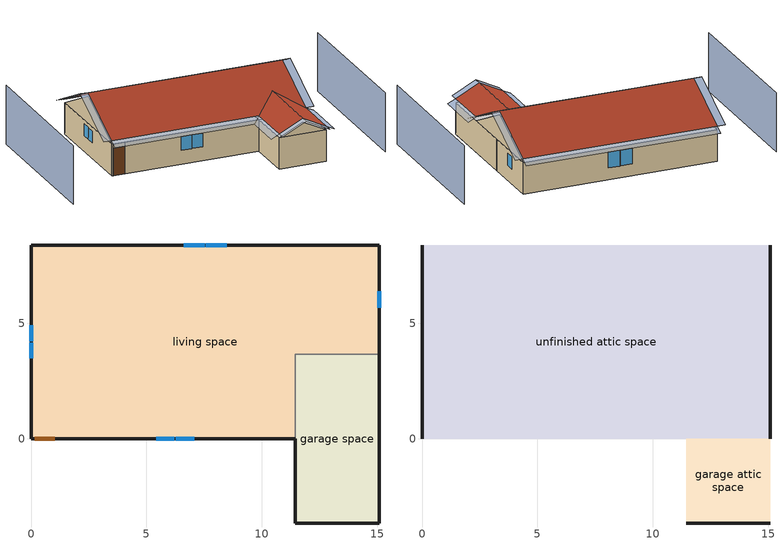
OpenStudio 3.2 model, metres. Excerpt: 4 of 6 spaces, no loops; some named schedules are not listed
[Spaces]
garage space
 floor foundation (FloorFndGrndUnfinSlab): 11.45,-3.66 11.45,3.66 15.1,3.66 15.1,-3.66 z0
 wall outside (WallExtUninsUnfin): 11.45,0 11.45,-3.66 15.1,-3.66 15.1,3.66 z0:2.44
 wall to living space (WallIntFinInsUnfin Reversed): 15.1,3.66 11.45,3.66 11.45,0 z0:2.44
living space
 floor foundation (FloorFndGrndFinSlab): 0,0 0,8.39 15.1,8.39 15.1,3.66 11.45,3.66 11.45,0 z0
 wall outside (WallExtInsFin): 15.1,3.66 15.1,8.39 0,8.39 0,0 0.13,0 1.05,0 11.45,0 z0:2.44
 window (WindowConstruction): 5.42,0 6.22,0 / 6.28,0 7.07,0 z1.08:2.13; 8.49,8.39 7.58,8.39 / 7.52,8.39 6.61,8.39 z0.92:2.13; 0,4.9 0,4.23 / 0,4.16 0,3.49 z1.23:2.13; 15.1,5.66 15.1,6.38 z1.17:2.13
 door (Door): 0.15,0 1.02,0 z0:2.13
unfinished attic space
 floor to garage space (FloorUnfinUninsUnfin): 15.1,3.66 15.1,0 11.45,0 11.45,3.66 z2.44
 floor to living space (FloorFinInsUnfinAttic): 15.1,8.39 15.1,3.66 11.45,3.66 11.45,0 0,0 0,8.39 z2.44
 wall outside (WallExtUninsUnfin): 0,4.2,4.54 0,8.39,2.44 0,0,2.44; 15.1,4.2,4.54 15.1,0,2.44 15.1,8.39,2.44
 roof outside (RoofUnfinInsExt): 0,4.2,4.84 15.1,4.2,4.84 15.1,8.39,2.74 0,8.39,2.74; 15.1,4.2,4.84 0,4.2,4.84 0,0,2.74 11.45,0,2.74 13.27,1.83,3.66 15.1,0,2.74
garage attic space
 floor to garage space (FloorUnfinUninsUnfin): 11.45,-3.66 11.45,0 15.1,0 15.1,-3.66 z2.44
 wall outside (WallExtUninsUnfin): 11.45,-3.66,2.44 15.1,-3.66,2.44 13.27,-3.66,3.35
 roof outside (RoofUnfinUninsExt 1): 11.45,0,2.74 11.45,-3.66,2.74 13.27,-3.66,3.66 13.27,1.83,3.66; 15.1,0,2.74 13.27,1.83,3.66 13.27,-3.66,3.66 15.1,-3.66,2.74
shading: -4.57,8.39 -4.57,-3.66 / 19.67,-3.66 19.67,8.39 z0:4.54; 0,4.16 0,3.49 / 0,4.9 0,4.23 z1.23:2.13; 15.1,5.66 15.1,6.38 z1.17:2.13; 5.42,0 6.22,0 / 6.28,0 7.07,0 z1.08:2.13; 8.49,8.39 7.58,8.39 / 7.52,8.39 6.61,8.39 z0.92:2.13; 15.71,0,2.74 15.71,4.2,4.84 15.1,4.2,4.84 15.1,0,2.74; -0.61,4.2,4.84 -0.61,0,2.74 0,0,2.74 0,4.2,4.84; 0,-0.61,2.44 11.45,-0.61,2.44 11.45,0,2.74 0,0,2.74; 10.84,0,2.44 10.84,-3.66,2.44 11.45,-3.66,2.74 11.45,0,2.74; 11.45,-4.27,2.74 13.27,-4.27,3.66 13.27,-3.66,3.66 11.45,-3.66,2.74; 15.71,-3.66,2.44 15.71,0,2.44 15.1,0,2.74 15.1,-3.66,2.74; 13.27,-4.27,3.66 15.1,-4.27,2.74 15.1,-3.66,2.74 13.27,-3.66,3.66; -0.61,8.39,2.74 -0.61,4.2,4.84 0,4.2,4.84 0,8.39,2.74; 15.71,4.2,4.84 15.71,8.39,2.74 15.1,8.39,2.74 15.1,4.2,4.84; 15.1,9,2.44 0,9,2.44 0,8.39,2.74 15.1,8.39,2.74
[Building]
Building 1: North Axis {deg}=270; Standards Number of Stories=1; Standards Number of Above Ground Stories=1; Standards Building Type=singlefamilydetached; Standards Number of Living Units=1
[Site]
Camp Mabry_TX_USA: Latitude {deg}=30.32; Longitude {deg}=-97.77; Time Zone {hr}=-6; Elevation {m}=198; Terrain=Suburbs
[ClimateZones]
Climate Zone Institution Name 1=Building America; Climate Zone Document Year 1=0; Climate Zone Value 1=Hot-Humid
[Site:WaterMainsTemperature]
Calculation Method=Correlation; Annual Average Outdoor Air Temperature {C}=19.899; Maximum Difference In Monthly Average Outdoor Air Temperatures {deltaC}=19.1981
[Site:GroundTemperature:Deep]
19.899, 19.899, 19.899, 19.899, 19.899, 19.899, 19.899, 19.899, 19.899, 19.899, 19.899, 19.899
[Material] Roughness=Rough
Name | Thickness {m} | Conductivity {W/m-K} | Density {kg/m3} | Specific Heat {J/kg-K} | Thermal Absorptance | Solar Absorptance | Visible Absorptance
Drywall 0.5 in. | 0.0127 | 0.160291 | 801 | 837.4 | 0.9 | 0.5 | 0.1
FloorUATrussandIns | 0.0889 | 0.0589139 | 50.7834 | 1165.1 | 0.9 | 0.5 | 0.9
FloorUAAdditionalCeilingIns | 0.099314 | 0.0562575 | 16.02 | 1046.75
Composition Shingles | 0.009525 | 0.162714 | 1121.4 | 1465.45 | 0.91 | 0.85 | 0.85
RoofSheathing | 0.01905 | 0.115458 | 512.64 | 1214.23 | 0.82 | 0.3 | 0.3
RoofUARoofIns | 0.18415 | 8.02397 | 37.0049 | 1207.88 | 0.91 | 0.85 | 0.91
RoofStudAndAirRoof | 0.0889 | 4.72679 | 37.0049 | 1207.88 | 0.91 | 0.85 | 0.91
Brick, Medium/Dark | 0.1016 | 0.793375 | 1762.2 | 795.53 | 0.96 | 0.88 | 0.88
WallSheathing | 0.0127 | 0.115458 | 512.64 | 1214.23 | 0.82 | 0.3 | 0.3
WallStudAndCavity | 0.1397 | 0.0590739 | 148.393 | 1174.04 | 0.96 | 0.88 | 0.96
WallStudAndCavity 1 | 0.1397 | 0.0595086 | 148.393 | 1174.04 | 0.82 | 0.3 | 0.82
WallStudAndCavity 2 | 0.0889 | 0.392154 | 83.0341 | 1211.67 | 0.96 | 0.88 | 0.96
WallStudAndCavity 3 | 0.0889 | 0.397942 | 83.0341 | 1211.67 | 0.82 | 0.3 | 0.3
res furniture material garage space | 0.1524 | 0.115458 | 640.8 | 1214.23 | 0.9 | 0.6 | 0.1
FoundationIntHorizIns; FoundationIntVertIns | 0.051816 | 0.029427 | 32.04 | 1214.23
FootingMaterial; FootingMaterial 1 | 0.2032 | 1.803125 | 2242.8 | 837.4 | 0.9
Concrete 4.0 in. | 0.1016 | 1.803125 | 2242.8 | 837.4 | 0.9
Floor Covering | 0.0127 | 0.0433444 | 54.468 | 1339.84 | 0.9 | 0.9
FloorFinStudAndAirFloor | 0.1397 | 0.606274 | 67.691 | 1210.98 | 0.82 | 0.3 | 0.3
DoorMaterial | 0.04445 | 0.0612267 | 512.64 | 1214.23 | 0.82 | 0.3 | 0.3
[Construction]
FloorFinInsUnfinAttic: Drywall 0.5 in., FloorUATrussandIns, FloorUAAdditionalCeilingIns
RoofUnfinInsExt: Composition Shingles, RoofSheathing, RoofUARoofIns
RoofUnfinUninsExt 1: Composition Shingles, RoofSheathing, RoofStudAndAirRoof
WallExtInsFin: Brick, Medium/Dark, WallSheathing, WallStudAndCavity, Drywall 0.5 in.
WallIntFinInsUnfin Reversed: WallStudAndCavity 1, WallSheathing
WallExtUninsUnfin: Brick, Medium/Dark, WallSheathing, WallStudAndCavity 2
WallIntFinUninsFin: WallStudAndCavity 3, Drywall 0.5 in.
res furniture construction garage space; res furniture construction living space: res furniture material garage space
FootingConstruction: FootingMaterial
FloorFndGrndFinSlab: Concrete 4.0 in., Floor Covering
FootingConstruction 1: FootingMaterial 1
FloorFndGrndUnfinSlab: Concrete 4.0 in.
FloorUnfinUninsUnfin: FloorFinStudAndAirFloor, RoofSheathing
WindowConstruction: WindowMaterial
Door: DoorMaterial
[WindowMaterial:SimpleGlazingSystem]
WindowMaterial: U-Factor {W/m2-K}=2.15764; Solar Heat Gain Coefficient=0.44
[ThermalZone] Use Ideal Air Loads=No
living zone: Thermostat=living zone temperature setpoint
garage zone; unfinished attic zone: 
res ds res ashp clg asys ret air zone; res ds res ashp htg asys ret air zone: Volume {m3}=0.25
[Sizing:Zone] Zone Cooling Design Supply Air Temperature Input Method=SupplyAirTemperature; Zone Cooling Design Supply Air Temperature {C}=14; Zone Cooling Design Supply Air Temperature Difference {deltaC}=11.11; Zone Heating Design Supply Air Temperature Input Method=SupplyAirTemperature; Zone Heating Design Supply Air Temperature {C}=40; Zone Heating Design Supply Air Temperature Difference {deltaC}=11.11; Zone Cooling Design Supply Air Humidity Ratio {kg-H2O/kg-air}=0.0085; Zone Heating Design Supply Air Humidity Ratio {kg-H2O/kg-air}=0.008; Cooling Design Air Flow Method=DesignDay; Heating Design Air Flow Method=DesignDay; Account for Dedicated Outdoor Air System=No; Dedicated Outdoor Air System Control Strategy=NeutralSupplyAir; Dedicated Outdoor Air Low Setpoint Temperature for Design {C}=autosize; Dedicated Outdoor Air High Setpoint Temperature for Design {C}=autosize
unfinished attic zone; res ds res ashp clg asys ret air zone; res ds res ashp htg asys ret air zone
[Space]
Name | Space Type | Thermal Zone | Building Unit
garage space | Space Type 1 | garage zone
living space | Space Type 2 | living zone | unit 1
unfinished attic space | Space Type 3 | unfinished attic zone
garage attic space | Space Type 4 | garage zone
res ds res ashp clg asys ret air space |  | res ds res ashp clg asys ret air zone
res ds res ashp htg asys ret air space |  | res ds res ashp htg asys ret air zone
[SpaceType]
Name | Standards Space Type
Space Type 1 | garage
Space Type 2 | living
Space Type 3 | unfinished attic
Space Type 4 | garage attic
[BuildingUnit]
unit 1: Building Unit Type=Residential
[External:File]
schedules.csv: File=schedules.csv
[People:Definition]
res occupants|living space: Number of People Calculation Method=People; Number of People {people}=1; Fraction Radiant=0.319734; Sensible Heat Fraction=0.573; Carbon Dioxide Generation Rate {m3/s-W}=0; Enable ASHRAE 55 Comfort Warnings=No; Mean Radiant Temperature Calculation Type=ZoneAveraged
[People]
res occupants|living space: People Definition=res occupants|living space; Space or SpaceType=living space; Number of People Schedule=occupants; Activity Level Schedule=res occupants activity schedule; Multiplier=1
[InternalMass:Definition] Design Level Calculation Method=SurfaceArea
Name | Construction | Surface Area {m2}
living space Partition | WallIntFinUninsFin | 113.342
res furniture mass garage space | res furniture construction garage space | 2.67561
res furniture mass living space | res furniture construction living space | 45.3367
[InternalMass] Multiplier=1
Name | Internal Mass Definition | Space or SpaceType
living space Partition | living space Partition | living space
res furniture mass garage space | res furniture mass garage space | garage space
res furniture mass living space | res furniture mass living space | living space
[Foundation:Kiva] Wall Height Above Grade {m}=0.2032; Wall Depth Below Slab {m}=0.2032
Name | Interior Horizontal Insulation Material | Interior Horizontal Insulation Depth {m} | Interior Horizontal Insulation Width {m} | Interior Vertical Insulation Material | Interior Vertical Insulation Depth {m} | Footing Wall Construction
Foundation Kiva 1 | FoundationIntHorizIns | 0 | 0.6096 | FoundationIntVertIns | 0.1016 | FootingConstruction
Foundation Kiva 2 |  |  |  |  |  | FootingConstruction 1
[Foundation:Kiva:Settings]
Soil Conductivity {W/m-K}=1.731; Soil Density {kg/m3}=1842.3; Soil Specific Heat {J/kg-K}=418.7; Ground Solar Absorptivity=0.9; Ground Thermal Absorptivity=0.9; Ground Surface Roughness {m}=0.03; Far-Field Width {m}=40; Deep-Ground Boundary Condition=ZeroFlux; Deep-Ground Depth {m}=40; Minimum Cell Dimension {m}=0.02; Maximum Cell Growth Coefficient=1.5; Simulation Timestep=Hourly
[SurfaceProperty:ExposedFoundationPerimeter] Exposed Perimeter Calculation Method=TotalExposedPerimeter
Name | Total Exposed Perimeter {m}
Surface 7 | 39.6714
Surface 1 | 14.6304
[WaterUse:Equipment:Definition]
Name | Peak Flow Rate {m3/s} | Target Temperature Schedule
res shower | 3.71798e-05 | fixtures temperature schedule
res sink | 2.09604e-05 | fixtures temperature schedule
res bath | 0.000122613 | fixtures temperature schedule
res shower dist; res sink dist; res bath dist | 0 | fixtures temperature schedule
res cw | 8.70415e-06 | res cw temperature schedule
[WaterUse:Equipment] Space=living space
Name | Water Use Equipment Definition | Flow Rate Fraction Schedule
res shower | res shower | showers
res sink | res sink | sinks
res bath | res bath | baths
res shower dist | res shower dist | showers
res sink dist | res sink dist | sinks
res bath dist | res bath dist | baths
res cw | res cw | clothes_washer
[OtherEquipment:Definition] Design Level Calculation Method=EquipmentLevel
Name | Design Level {W} | Fraction Latent | Fraction Radiant | Fraction Lost
res shower | 1208.8 | 0.486891 | 0 | 0
res sink | 265.896 | 0.311263 | 0 | 0
res bath | 1964.51 | 0 | 0 | 0
res hot water distribution | 2428.02 | 0 | 0 | 0
res ds res ashp clg asys SupSLkToLvEq; res ds res ashp clg asys SupLatLkToLvEq; res ds res ashp clg asys SupDCnToLvEq; res ds res ashp clg asys SupDCnToAhEq; res ds res ashp clg asys RetDCnToPlEq; res ds res ashp clg asys RetDCnToAhEquip; res ds res ashp clg asys SupSLkToAhEq; res ds res ashp clg asys SupLatLkToAhEq; res ds res ashp clg asys RetSLkEq; res ds res ashp clg asys RetLatLkEq; res ds res ashp htg asys SupSLkToLvEq; res ds res ashp htg asys SupLatLkToLvEq; res ds res ashp htg asys SupDCnToLvEq; res ds res ashp htg asys SupDCnToAhEq; res ds res ashp htg asys RetDCnToPlEq; res ds res ashp htg asys RetDCnToAhEquip; res ds res ashp htg asys SupSLkToAhEq; res ds res ashp htg asys SupLatLkToAhEq; res ds res ashp htg asys RetSLkEq; res ds res ashp htg asys RetLatLkEq | 0
[OtherEquipment]
Name | Other Equipment Definition | Space or SpaceType | Schedule | Fuel Type
res shower | res shower | living space | showers
res sink | res sink | living space | sinks
res bath | res bath | living space | baths
res hot water distribution | res hot water distribution | living space | showers
res ds res ashp clg asys SupSLkToLvEq | res ds res ashp clg asys SupSLkToLvEq | living space | Always On Discrete | None
res ds res ashp clg asys SupLatLkToLvEq | res ds res ashp clg asys SupLatLkToLvEq | living space | Always On Discrete | None
res ds res ashp clg asys SupDCnToLvEq | res ds res ashp clg asys SupDCnToLvEq | living space | Always On Discrete | None
res ds res ashp clg asys SupDCnToAhEq | res ds res ashp clg asys SupDCnToAhEq | unfinished attic space | Always On Discrete | None
res ds res ashp clg asys RetDCnToPlEq | res ds res ashp clg asys RetDCnToPlEq | res ds res ashp clg asys ret air space | Always On Discrete | None
res ds res ashp clg asys RetDCnToAhEquip | res ds res ashp clg asys RetDCnToAhEquip | unfinished attic space | Always On Discrete | None
res ds res ashp clg asys SupSLkToAhEq | res ds res ashp clg asys SupSLkToAhEq | unfinished attic space | Always On Discrete | None
res ds res ashp clg asys SupLatLkToAhEq | res ds res ashp clg asys SupLatLkToAhEq | unfinished attic space | Always On Discrete | None
res ds res ashp clg asys RetSLkEq | res ds res ashp clg asys RetSLkEq | res ds res ashp clg asys ret air space | Always On Discrete | None
res ds res ashp clg asys RetLatLkEq | res ds res ashp clg asys RetLatLkEq | res ds res ashp clg asys ret air space | Always On Discrete | None
res ds res ashp htg asys SupSLkToLvEq | res ds res ashp htg asys SupSLkToLvEq | living space | Always On Discrete | None
res ds res ashp htg asys SupLatLkToLvEq | res ds res ashp htg asys SupLatLkToLvEq | living space | Always On Discrete | None
res ds res ashp htg asys SupDCnToLvEq | res ds res ashp htg asys SupDCnToLvEq | living space | Always On Discrete | None
res ds res ashp htg asys SupDCnToAhEq | res ds res ashp htg asys SupDCnToAhEq | unfinished attic space | Always On Discrete | None
res ds res ashp htg asys RetDCnToPlEq | res ds res ashp htg asys RetDCnToPlEq | res ds res ashp htg asys ret air space | Always On Discrete | None
res ds res ashp htg asys RetDCnToAhEquip | res ds res ashp htg asys RetDCnToAhEquip | unfinished attic space | Always On Discrete | None
res ds res ashp htg asys SupSLkToAhEq | res ds res ashp htg asys SupSLkToAhEq | unfinished attic space | Always On Discrete | None
res ds res ashp htg asys SupLatLkToAhEq | res ds res ashp htg asys SupLatLkToAhEq | unfinished attic space | Always On Discrete | None
res ds res ashp htg asys RetSLkEq | res ds res ashp htg asys RetSLkEq | res ds res ashp htg asys ret air space | Always On Discrete | None
res ds res ashp htg asys RetLatLkEq | res ds res ashp htg asys RetLatLkEq | res ds res ashp htg asys ret air space | Always On Discrete | None
[EnergyManagementSystem:Sensor]
Name | Output Variable or Output Meter Index Key | Output Variable or Output Meter
res_shower_vol | res shower | Water Use Equipment Hot Water Volume
res_shower_mixsp | fixtures temperature schedule | Schedule Value
res_nv_pb_s |  | Site Outdoor Air Barometric Pressure
res_af_vw_s |  | Site Wind Speed
res_nv_wt_s |  | Site Outdoor Air Humidity Ratio
res_nv_1_nva_s | res nv_1 avail schedule | Schedule Value
res_nv_1_sp_s | res nv_1 temp schedule | Schedule Value
res_ds_res_ashp_clg_asys_ah_mfr_s | Node 25 | System Node Mass Flow Rate
res_ds_res_ashp_clg_asys_ah_vfr_s | Node 25 | System Node Current Density Volume Flow Rate
res_ds_res_ashp_clg_asys_ah_tt_s | Node 25 | System Node Temperature
res_ds_res_ashp_clg_asys_ra_t_s | Node 28 | System Node Temperature
res_ds_res_ashp_clg_asys_ah_wt_s | Node 25 | System Node Humidity Ratio
res_ds_res_ashp_clg_asys_ra_w_s | Node 28 | System Node Humidity Ratio
res_ds_res_ashp_clg_asys_ah_t_s; res_ds_res_ashp_htg_asys_ah_t_s | unfinished attic zone | Zone Air Temperature
res_ds_res_ashp_clg_asys_ah_w_s; res_ds_res_ashp_htg_asys_ah_w_s | unfinished attic zone | Zone Mean Air Humidity Ratio
res_ds_res_ashp_htg_asys_ah_mfr_s | Node 18 | System Node Mass Flow Rate
res_ds_res_ashp_htg_asys_ah_vfr_s | Node 18 | System Node Current Density Volume Flow Rate
res_ds_res_ashp_htg_asys_ah_tt_s | Node 18 | System Node Temperature
res_ds_res_ashp_htg_asys_ra_t_s | Node 21 | System Node Temperature
res_ds_res_ashp_htg_asys_ah_wt_s | Node 18 | System Node Humidity Ratio
res_ds_res_ashp_htg_asys_ra_w_s | Node 21 | System Node Humidity Ratio
res_infil_1_range_sch_s | res mv_1 range exhaust schedule | Schedule Value
res_infil_1_bath_sch_s | res mv_1 bath exhaust schedule | Schedule Value
res_infil_1_dryer_sch_s | clothes_dryer_exhaust | Schedule Value
res_infil_1_wh_sch_s | Always On Discrete | Schedule Value
[EnergyManagementSystem:Program]
res_shower_sag: If res_shower_vol > 0; Set ShowerTime=SystemTimeStep; Else; Set ShowerTime=0; EndIf; If (res_shower_vol > 0) && (res_shower_mixsp > res_shower_tout); Set ShowerSag=SystemTimeStep; Set ShowerE=res_shower_vol*4141170*(res_shower_mixsp-res_shower_tout); Else; Set ShowerSag=0; Set ShowerE=0; EndIf
res_nv_1_program: Set Tdiff = res_af_1_tin_s-res_af_1_tt_s; Set dT = (@Abs Tdiff); Set pt = (@RhFnTdbWPb res_af_1_tt_s res_nv_wt_s res_nv_pb_s); Set NVA = 2298.4167306417958; Set Cs = 8.963020389461627e-05; Set Cw = 6.158219665777789e-05; Set MNV = 1.5354023485439978; Set MHR = 0.0115; Set MRH = 0.7; Set temp1 = (res_nv_1_nva_s*NVA); Set SGNV = temp1*((((Cs*dT)+(Cw*(res_af_vw_s^2)))^0.5)/1000); If (res_nv_wt_s<MHR) && (pt<MRH) && (res_af_1_tin_s>res_nv_1_sp_s); Set temp2 = (res_af_1_tin_s-res_nv_1_sp_s); Set NVadj1 = temp2/(res_af_1_tin_s-res_af_1_tt_s); Set NVadj2 = (@Min NVadj1 1); Set NVadj3 = (@Max NVadj2 0); Set NVadj = SGNV*NVadj3; Set res_nv_1_flow_act = (@Min NVadj MNV); Else; Set res_nv_1_flow_act = 0; EndIf
res_ds_res_ashp_clg_asys_program: Set res_ds_res_ashp_clg_asys_AhMfr = res_ds_res_ashp_clg_asys_ah_mfr_s; Set res_ds_res_ashp_clg_asys_FanRtf = res_ds_res_ashp_clg_asys_fan_rtf_s; Set res_ds_res_ashp_clg_asys_AhVfr = res_ds_res_ashp_clg_asys_ah_vfr_s; Set res_ds_res_ashp_clg_asys_AhTt = res_ds_res_ashp_clg_asys_ah_tt_s; Set res_ds_res_ashp_clg_asys_AhWt = res_ds_res_ashp_clg_asys_ah_wt_s; Set res_ds_res_ashp_clg_asys_RaT = res_ds_res_ashp_clg_asys_ra_t_s; Set res_ds_res_ashp_clg_asys_RaW = res_ds_res_ashp_clg_asys_ra_w_s; Set res_ds_res_ashp_clg_asys_AhT = res_ds_res_ashp_clg_asys_ah_t_s; Set res_ds_res_ashp_clg_asys_AhW = res_ds_res_ashp_clg_asys_ah_w_s; Run res_ds_res_ashp_clg_asys_lk_subrout; Set res_ds_res_ashp_clg_asys_SupSLkToLvEq_act = res_ds_res_ashp_clg_asys_SupSLkToLv; Set res_ds_res_ashp_clg_asys_SupLatLkToLvEq_act = res_ds_res_ashp_clg_asys_SupLatLkToLv; Set res_ds_res_ashp_clg_asys_SupDCnToLvEq_act = res_ds_res_ashp_clg_asys_SupDCnToLv; Set res_ds_res_ashp_clg_asys_SupDCnToAhEq_act = res_ds_res_ashp_clg_asys_SupDCnToAh; Set res_ds_res_ashp_clg_asys_SupSLkToAhEq_act = res_ds_res_ashp_clg_asys_SupSLkToAh; Set res_ds_res_ashp_clg_asys_SupLatLkToAhEq_act = res_ds_res_ashp_clg_asys_SupLatLkToAh; Set res_ds_res_ashp_clg_asys_RetSLkEq_act = res_ds_res_ashp_clg_asys_RetSLk; Set res_ds_res_ashp_clg_asys_RetLatLkEq_act = res_ds_res_ashp_clg_asys_RetLatLk; Set res_ds_res_ashp_clg_asys_RetDCnToPlEq_act = res_ds_res_ashp_clg_asys_RetDCnToPl; Set res_ds_res_ashp_clg_asys_RetDCnToAhEquip_act = res_ds_res_ashp_clg_asys_RetDCnToAh; Set res_ds_res_ashp_clg_asys_AhToLivMix_act = res_ds_res_ashp_clg_asys_AhToLiv; Set res_ds_res_ashp_clg_asys_LivToAhMix_act = res_ds_res_ashp_clg_asys_LivToAh
res_ds_res_ashp_htg_asys_program: Set res_ds_res_ashp_htg_asys_AhMfr = res_ds_res_ashp_htg_asys_ah_mfr_s; Set res_ds_res_ashp_htg_asys_FanRtf = res_ds_res_ashp_htg_asys_fan_rtf_s; Set res_ds_res_ashp_htg_asys_AhVfr = res_ds_res_ashp_htg_asys_ah_vfr_s; Set res_ds_res_ashp_htg_asys_AhTt = res_ds_res_ashp_htg_asys_ah_tt_s; Set res_ds_res_ashp_htg_asys_AhWt = res_ds_res_ashp_htg_asys_ah_wt_s; Set res_ds_res_ashp_htg_asys_RaT = res_ds_res_ashp_htg_asys_ra_t_s; Set res_ds_res_ashp_htg_asys_RaW = res_ds_res_ashp_htg_asys_ra_w_s; Set res_ds_res_ashp_htg_asys_AhT = res_ds_res_ashp_htg_asys_ah_t_s; Set res_ds_res_ashp_htg_asys_AhW = res_ds_res_ashp_htg_asys_ah_w_s; Run res_ds_res_ashp_htg_asys_lk_subrout; Set res_ds_res_ashp_htg_asys_SupSLkToLvEq_act = res_ds_res_ashp_htg_asys_SupSLkToLv; Set res_ds_res_ashp_htg_asys_SupLatLkToLvEq_act = res_ds_res_ashp_htg_asys_SupLatLkToLv; Set res_ds_res_ashp_htg_asys_SupDCnToLvEq_act = res_ds_res_ashp_htg_asys_SupDCnToLv; Set res_ds_res_ashp_htg_asys_SupDCnToAhEq_act = res_ds_res_ashp_htg_asys_SupDCnToAh; Set res_ds_res_ashp_htg_asys_SupSLkToAhEq_act = res_ds_res_ashp_htg_asys_SupSLkToAh; Set res_ds_res_ashp_htg_asys_SupLatLkToAhEq_act = res_ds_res_ashp_htg_asys_SupLatLkToAh; Set res_ds_res_ashp_htg_asys_RetSLkEq_act = res_ds_res_ashp_htg_asys_RetSLk; Set res_ds_res_ashp_htg_asys_RetLatLkEq_act = res_ds_res_ashp_htg_asys_RetLatLk; Set res_ds_res_ashp_htg_asys_RetDCnToPlEq_act = res_ds_res_ashp_htg_asys_RetDCnToPl; Set res_ds_res_ashp_htg_asys_RetDCnToAhEquip_act = res_ds_res_ashp_htg_asys_RetDCnToAh; Set res_ds_res_ashp_htg_asys_AhToLivMix_act = res_ds_res_ashp_htg_asys_AhToLiv; Set res_ds_res_ashp_htg_asys_LivToAhMix_act = res_ds_res_ashp_htg_asys_LivToAh
res_infil_1_program: Set p_m = 0.14; Set p_s = 0.22; Set s_m = 270; Set s_s = 370; Set z_m = 9.99744; Set z_s = 2.4384; Set f_t = (((s_m/z_m)^p_m)*((z_s/s_s)^p_s)); Set Tdiff = res_af_1_tin_s-res_af_1_tt_s; Set dT = @Abs Tdiff; Set c = 0.0916; Set Cs = 0.0734; Set Cw = 0.1453; Set n = 0.65; Set sft = (f_t*0.7000000000000001); Set temp1 = ((c*Cw)*((sft*res_af_vw_s)^(2*n)))^2; Set Qn = (((c*Cs*(dT^n))^2)+temp1)^0.5; Set Tdiff = res_af_1_tin_s-res_af_1_tt_s; Set QWHV = res_infil_1_wh_sch_s*0.0; Set Qrange = res_infil_1_range_sch_s*0.0472; Set Qdryer = res_infil_1_dryer_sch_s*0.0472; Set Qbath = res_infil_1_bath_sch_s*0.0472; Set QductsOut = 0; Set QductsIn = 0; Set QductsOut = QductsOut+res_ds_res_ashp_clg_asys_lk_ret_fan_equiv; Set QductsIn = QductsIn+res_ds_res_ashp_clg_asys_lk_sup_fan_equiv; Set QductsOut = QductsOut+res_ds_res_ashp_htg_asys_lk_ret_fan_equiv; Set QductsIn = QductsIn+res_ds_res_ashp_htg_asys_lk_sup_fan_equiv; Set Qout = Qrange+Qbath+Qdryer+QductsOut; Set Qin = QWHV+QductsIn; Set faneff_wh = 1; Set res_infil_1_house_fan_act = (QWHV*300)/faneff_wh*0; Set faneff_sp = 0.4719474432000001; Set res_infil_1_range_fan_act = (Qrange*300)/faneff_sp; Set res_infil_1_bath_fan_act = (Qbath*300)/faneff_sp; Set Qfan = (@Max Qout Qin); If Qfan > 0; Set Qavg = ((Qout + Qin) / 2.0); If ((@Abs (Qout - Qavg)) / Qavg) <= 0.1; Set phi = 1; Else; Set phi = (Qn / (Qn + Qfan)); EndIf; Set Qinf_adj = phi * Qn; Else; Set Qinf_adj = Qn; EndIf; Set res_infil_1_flow_act = Qfan + Qinf_adj
[EnergyManagementSystem:ProgramCallingManager]
res shower sag: EndOfSystemTimestepAfterHVACReporting; res_shower_sag
res af_1 program calling manager: BeginTimestepBeforePredictor; res_infil_1_program; res_nv_1_program
res ds res ashp clg asys program calling manager: EndOfSystemTimestepAfterHVACReporting; res_ds_res_ashp_clg_asys_program
res ds res ashp htg asys program calling manager: EndOfSystemTimestepAfterHVACReporting; res_ds_res_ashp_htg_asys_program
[EnergyManagementSystem:OutputVariable] Type of Data in Variable=Summed; Update Frequency=SystemTimestep; EMS Program or Subroutine=res_shower_sag
Name | EMS Variable | Units
Unmet Shower Energy|unit 1 | ShowerE | J
Unmet Shower Time|unit 1 | ShowerSag | hr
Shower Draw Time|unit 1 | ShowerTime | hr
[ThermostatSetpoint:DualSetpoint]
living zone temperature setpoint: Heating Setpoint Temperature Schedule=res heating setpoint; Cooling Setpoint Temperature Schedule=res cooling setpoint
[ElectricEquipment:Definition] Design Level Calculation Method=EquipmentLevel
Name | Design Level {W} | Fraction Latent | Fraction Radiant | Fraction Lost
res ceil fan | 30.8924 | 0 | 0.558 | 0
res refrig | 65.0889 | 0 | 0 | 0
res cw | 392.513 | 0 | 0.48 | 0.2
res cd electric | 6039.45 | 0.05 | 0.09 | 0.8
res range electric | 1596.34 | 0.3 | 0.24 | 0.3
res misc plug loads|living space | 435.556 | 0.021 | 0.558 | 0.049
res infil_1 house fan; res infil_1 range fan; res infil_1 bath fan | 0 | 0 | 0 | 1
[ElectricEquipment] Space or SpaceType=living space
Name | Electric Equipment Definition | Schedule
res ceil fan | res ceil fan | ceiling_fan
res refrig | res refrig | res refrig schedule
res cw | res cw | clothes_washer_power
res cd electric | res cd electric | clothes_dryer
res range electric | res range electric | cooking_range
res misc plug loads|living space | res misc plug loads|living space | plug_loads
res infil_1 house fan | res infil_1 house fan | Always On Discrete
res infil_1 range fan | res infil_1 range fan | Always On Discrete
res infil_1 bath fan | res infil_1 bath fan | Always On Discrete
[Lights:Definition] Design Level Calculation Method=LightingLevel; Fraction Radiant=0.6; Fraction Visible=0.2; Return Air Fraction=0
Name | Lighting Level {W}
res lighting interior living space | 267.958
res lighting garage garage space | 6.1129
[Lights] Fraction Replaceable=1
Name | Lights Definition | Space or SpaceType | Schedule
res lighting interior living space | res lighting interior living space | living space | lighting_interior
res lighting garage garage space | res lighting garage garage space | garage space | lighting_garage
[Exterior:Lights:Definition]
res lighting exterior: Design Level {W}=9.84177
[Exterior:Lights]
res lighting exterior: Exterior Lights Definition=res lighting exterior; Schedule=lighting_exterior
[SpaceInfiltration:EffectiveLeakageArea] Schedule=Always On Discrete
Name | Space or SpaceType | Effective Air Leakage Area {cm2} | Stack Coefficient | Wind Coefficient
res infil|garage attic space | garage attic space | 235.887 | 0.000193601 | 5.36539e-05
res infil|garage space | garage space | 235.887 | 0.000193601 | 5.36539e-05
res infil|unfinished attic space | unfinished attic space | 4219.77 | 0.000166956 | 3.44341e-05
[SpaceInfiltration:DesignFlowRate] Space or SpaceType=living space; Schedule=Always On Discrete; Design Flow Rate Calculation Method=Flow/Space; Design Flow Rate {m3/s}=0
res nv_1 flow; res infil_1 flow
[EnergyManagementSystem:Actuator]
Name | Actuated Component | Actuated Component Type | Actuated Component Control Type
res_nv_1_flow_act | res nv_1 flow | Zone Infiltration | Air Exchange Flow Rate
res_ds_res_ashp_clg_asys_SupSLkToLvEq_act | res ds res ashp clg asys SupSLkToLvEq | OtherEquipment | Power Level
res_ds_res_ashp_clg_asys_SupLatLkToLvEq_act | res ds res ashp clg asys SupLatLkToLvEq | OtherEquipment | Power Level
res_ds_res_ashp_clg_asys_SupDCnToLvEq_act | res ds res ashp clg asys SupDCnToLvEq | OtherEquipment | Power Level
res_ds_res_ashp_clg_asys_SupDCnToAhEq_act | res ds res ashp clg asys SupDCnToAhEq | OtherEquipment | Power Level
res_ds_res_ashp_clg_asys_RetDCnToPlEq_act | res ds res ashp clg asys RetDCnToPlEq | OtherEquipment | Power Level
res_ds_res_ashp_clg_asys_RetDCnToAhEquip_act | res ds res ashp clg asys RetDCnToAhEquip | OtherEquipment | Power Level
res_ds_res_ashp_clg_asys_SupSLkToAhEq_act | res ds res ashp clg asys SupSLkToAhEq | OtherEquipment | Power Level
res_ds_res_ashp_clg_asys_SupLatLkToAhEq_act | res ds res ashp clg asys SupLatLkToAhEq | OtherEquipment | Power Level
res_ds_res_ashp_clg_asys_RetSLkEq_act | res ds res ashp clg asys RetSLkEq | OtherEquipment | Power Level
res_ds_res_ashp_clg_asys_RetLatLkEq_act | res ds res ashp clg asys RetLatLkEq | OtherEquipment | Power Level
res_ds_res_ashp_clg_asys_AhToLivMix_act | res ds res ashp clg asys AhToLivMix | ZoneMixing | Air Exchange Flow Rate
res_ds_res_ashp_clg_asys_LivToAhMix_act | res ds res ashp clg asys LivToAhMix | ZoneMixing | Air Exchange Flow Rate
res_ds_res_ashp_htg_asys_SupSLkToLvEq_act | res ds res ashp htg asys SupSLkToLvEq | OtherEquipment | Power Level
res_ds_res_ashp_htg_asys_SupLatLkToLvEq_act | res ds res ashp htg asys SupLatLkToLvEq | OtherEquipment | Power Level
res_ds_res_ashp_htg_asys_SupDCnToLvEq_act | res ds res ashp htg asys SupDCnToLvEq | OtherEquipment | Power Level
res_ds_res_ashp_htg_asys_SupDCnToAhEq_act | res ds res ashp htg asys SupDCnToAhEq | OtherEquipment | Power Level
res_ds_res_ashp_htg_asys_RetDCnToPlEq_act | res ds res ashp htg asys RetDCnToPlEq | OtherEquipment | Power Level
res_ds_res_ashp_htg_asys_RetDCnToAhEquip_act | res ds res ashp htg asys RetDCnToAhEquip | OtherEquipment | Power Level
res_ds_res_ashp_htg_asys_SupSLkToAhEq_act | res ds res ashp htg asys SupSLkToAhEq | OtherEquipment | Power Level
res_ds_res_ashp_htg_asys_SupLatLkToAhEq_act | res ds res ashp htg asys SupLatLkToAhEq | OtherEquipment | Power Level
res_ds_res_ashp_htg_asys_RetSLkEq_act | res ds res ashp htg asys RetSLkEq | OtherEquipment | Power Level
res_ds_res_ashp_htg_asys_RetLatLkEq_act | res ds res ashp htg asys RetLatLkEq | OtherEquipment | Power Level
res_ds_res_ashp_htg_asys_AhToLivMix_act | res ds res ashp htg asys AhToLivMix | ZoneMixing | Air Exchange Flow Rate
res_ds_res_ashp_htg_asys_LivToAhMix_act | res ds res ashp htg asys LivToAhMix | ZoneMixing | Air Exchange Flow Rate
res_infil_1_house_fan_act | res infil_1 house fan | ElectricEquipment | Electricity Rate
res_infil_1_range_fan_act | res infil_1 range fan | ElectricEquipment | Electricity Rate
res_infil_1_bath_fan_act | res infil_1 bath fan | ElectricEquipment | Electricity Rate
res_infil_1_flow_act | res infil_1 flow | Zone Infiltration | Air Exchange Flow Rate
[AirLoopHVAC:ReturnPlenum]
Name | ThermalZone
res ashp clg asys return plenum | res ds res ashp clg asys ret air zone
res ashp htg asys return plenum | res ds res ashp htg asys ret air zone
[ZoneMixing] Schedule=Always On Continuous; Design Flow Rate Calculation Method=Flow/Zone; Design Flow Rate {m3/s}=0
Name | Zone | Source Zone
res ds res ashp clg asys AhToLivMix; res ds res ashp htg asys AhToLivMix | living zone | unfinished attic zone
res ds res ashp clg asys LivToAhMix; res ds res ashp htg asys LivToAhMix | unfinished attic zone | living zone
[EnergyManagementSystem:Subroutine]
res_ds_res_ashp_clg_asys_lk_subrout: Set f_sup = 0.06663336663336664; Set f_ret = 0.033366633366633376; Set f_OA = 0.03326673326673326; Set oafrate = f_OA * res_ds_res_ashp_clg_asys_AhVfr; Set suplkfrate = f_sup * res_ds_res_ashp_clg_asys_AhVfr; Set retlkfrate = f_ret * res_ds_res_ashp_clg_asys_AhVfr; Set res_ds_res_ashp_clg_asys_AhToLiv = (@Abs (suplkfrate-retlkfrate-oafrate)); Set res_ds_res_ashp_clg_asys_LivToAh = 0; Set res_ds_res_ashp_clg_asys_lk_sup_fan_equiv = 0; Set res_ds_res_ashp_clg_asys_lk_ret_fan_equiv = oafrate; If res_ds_res_ashp_clg_asys_AhMfr>0; Set h_SA=(@HFnTdbW res_ds_res_ashp_clg_asys_AhTt res_ds_res_ashp_clg_asys_AhWt); Set h_AHZ=(@HFnTdbW res_ds_res_ashp_clg_asys_AhT res_ds_res_ashp_clg_asys_AhW); Set h_RA=(@HFnTdbW res_ds_res_ashp_clg_asys_RaT res_ds_res_ashp_clg_asys_RaW); Set h_fg=(@HfgAirFnWTdb res_ds_res_ashp_clg_asys_AhWt res_ds_res_ashp_clg_asys_AhTt); Set SALkQtot=f_sup*res_ds_res_ashp_clg_asys_AhMfr*(h_RA-h_SA); Set temp1=h_fg*(res_ds_res_ashp_clg_asys_RaW-res_ds_res_ashp_clg_asys_AhWt); Set res_ds_res_ashp_clg_asys_SupLatLkToLv = f_sup*res_ds_res_ashp_clg_asys_AhMfr*temp1; Set res_ds_res_ashp_clg_asys_SupSLkToLv = SALkQtot-res_ds_res_ashp_clg_asys_SupLatLkToLv; Set eTm=(res_ds_res_ashp_clg_asys_FanRtf/(res_ds_res_ashp_clg_asys_AhMfr*1006.0))*25.784; Set eTm=0-eTm; Set temp4=res_ds_res_ashp_clg_asys_AhT; Set tsup=temp4+((res_ds_res_ashp_clg_asys_AhTt-res_ds_res_ashp_clg_asys_AhT)*(@Exp eTm)); Set temp5=tsup-res_ds_res_ashp_clg_asys_AhTt; Set res_ds_res_ashp_clg_asys_SupDCnToLv = res_ds_res_ashp_clg_asys_AhMfr*1006.0*temp5; Set res_ds_res_ashp_clg_asys_SupDCnToAh = 0-res_ds_res_ashp_clg_asys_SupDCnToLv; Set eTm=(res_ds_res_ashp_clg_asys_FanRtf/(res_ds_res_ashp_clg_asys_AhMfr*1006.0))*4.189; Set eTm=0-eTm; Set temp6=res_ds_res_ashp_clg_asys_AhT; Set tret=temp6+((res_ds_res_ashp_clg_asys_RaT-res_ds_res_ashp_clg_asys_AhT)*(@Exp eTm)); Set temp7=tret-res_ds_res_ashp_clg_asys_RaT; Set res_ds_res_ashp_clg_asys_RetDCnToPl=res_ds_res_ashp_clg_asys_AhMfr*1006.0*temp7; Set res_ds_res_ashp_clg_asys_RetDCnToAh=0-res_ds_res_ashp_clg_asys_RetDCnToPl; Set res_ds_res_ashp_clg_asys_RetLatLk=0; Set temp2=(res_ds_res_ashp_clg_asys_AhT-res_ds_res_ashp_clg_asys_RaT); Set res_ds_res_ashp_clg_asys_RetSLk=f_ret*res_ds_res_ashp_clg_asys_AhMfr*1006.0*temp2; Set QtLkToAHZn=f_sup*res_ds_res_ashp_clg_asys_AhMfr*(h_SA-h_AHZ); Set temp3=(res_ds_res_ashp_clg_asys_AhWt-res_ds_res_ashp_clg_asys_AhW); Set res_ds_res_ashp_clg_asys_SupLatLkToAh=f_sup*res_ds_res_ashp_clg_asys_AhMfr*h_fg; Set res_ds_res_ashp_clg_asys_SupLatLkToAh=res_ds_res_ashp_clg_asys_SupLatLkToAh*temp3; Set res_ds_res_ashp_clg_asys_SupSLkToAh=QtLkToAHZn-res_ds_res_ashp_clg_asys_SupLatLkToAh; Else; Set res_ds_res_ashp_clg_asys_SupLatLkToLv=0; Set res_ds_res_ashp_clg_asys_SupSLkToLv=0; Set res_ds_res_ashp_clg_asys_SupDCnToLv=0; Set res_ds_res_ashp_clg_asys_SupDCnToAh=0; Set res_ds_res_ashp_clg_asys_RetDCnToPl=0; Set res_ds_res_ashp_clg_asys_RetDCnToAh=0; Set res_ds_res_ashp_clg_asys_RetLatLk=0; Set res_ds_res_ashp_clg_asys_RetSLk=0; Set res_ds_res_ashp_clg_asys_SupLatLkToAh=0; Set res_ds_res_ashp_clg_asys_SupSLkToAh=0; EndIf
res_ds_res_ashp_htg_asys_lk_subrout: Set f_sup = 0.06663336663336664; Set f_ret = 0.033366633366633376; Set f_OA = 0.03326673326673326; Set oafrate = f_OA * res_ds_res_ashp_htg_asys_AhVfr; Set suplkfrate = f_sup * res_ds_res_ashp_htg_asys_AhVfr; Set retlkfrate = f_ret * res_ds_res_ashp_htg_asys_AhVfr; Set res_ds_res_ashp_htg_asys_AhToLiv = (@Abs (suplkfrate-retlkfrate-oafrate)); Set res_ds_res_ashp_htg_asys_LivToAh = 0; Set res_ds_res_ashp_htg_asys_lk_sup_fan_equiv = 0; Set res_ds_res_ashp_htg_asys_lk_ret_fan_equiv = oafrate; If res_ds_res_ashp_htg_asys_AhMfr>0; Set h_SA=(@HFnTdbW res_ds_res_ashp_htg_asys_AhTt res_ds_res_ashp_htg_asys_AhWt); Set h_AHZ=(@HFnTdbW res_ds_res_ashp_htg_asys_AhT res_ds_res_ashp_htg_asys_AhW); Set h_RA=(@HFnTdbW res_ds_res_ashp_htg_asys_RaT res_ds_res_ashp_htg_asys_RaW); Set h_fg=(@HfgAirFnWTdb res_ds_res_ashp_htg_asys_AhWt res_ds_res_ashp_htg_asys_AhTt); Set SALkQtot=f_sup*res_ds_res_ashp_htg_asys_AhMfr*(h_RA-h_SA); Set temp1=h_fg*(res_ds_res_ashp_htg_asys_RaW-res_ds_res_ashp_htg_asys_AhWt); Set res_ds_res_ashp_htg_asys_SupLatLkToLv = f_sup*res_ds_res_ashp_htg_asys_AhMfr*temp1; Set res_ds_res_ashp_htg_asys_SupSLkToLv = SALkQtot-res_ds_res_ashp_htg_asys_SupLatLkToLv; Set eTm=(res_ds_res_ashp_htg_asys_FanRtf/(res_ds_res_ashp_htg_asys_AhMfr*1006.0))*25.784; Set eTm=0-eTm; Set temp4=res_ds_res_ashp_htg_asys_AhT; Set tsup=temp4+((res_ds_res_ashp_htg_asys_AhTt-res_ds_res_ashp_htg_asys_AhT)*(@Exp eTm)); Set temp5=tsup-res_ds_res_ashp_htg_asys_AhTt; Set res_ds_res_ashp_htg_asys_SupDCnToLv = res_ds_res_ashp_htg_asys_AhMfr*1006.0*temp5; Set res_ds_res_ashp_htg_asys_SupDCnToAh = 0-res_ds_res_ashp_htg_asys_SupDCnToLv; Set eTm=(res_ds_res_ashp_htg_asys_FanRtf/(res_ds_res_ashp_htg_asys_AhMfr*1006.0))*4.189; Set eTm=0-eTm; Set temp6=res_ds_res_ashp_htg_asys_AhT; Set tret=temp6+((res_ds_res_ashp_htg_asys_RaT-res_ds_res_ashp_htg_asys_AhT)*(@Exp eTm)); Set temp7=tret-res_ds_res_ashp_htg_asys_RaT; Set res_ds_res_ashp_htg_asys_RetDCnToPl=res_ds_res_ashp_htg_asys_AhMfr*1006.0*temp7; Set res_ds_res_ashp_htg_asys_RetDCnToAh=0-res_ds_res_ashp_htg_asys_RetDCnToPl; Set res_ds_res_ashp_htg_asys_RetLatLk=0; Set temp2=(res_ds_res_ashp_htg_asys_AhT-res_ds_res_ashp_htg_asys_RaT); Set res_ds_res_ashp_htg_asys_RetSLk=f_ret*res_ds_res_ashp_htg_asys_AhMfr*1006.0*temp2; Set QtLkToAHZn=f_sup*res_ds_res_ashp_htg_asys_AhMfr*(h_SA-h_AHZ); Set temp3=(res_ds_res_ashp_htg_asys_AhWt-res_ds_res_ashp_htg_asys_AhW); Set res_ds_res_ashp_htg_asys_SupLatLkToAh=f_sup*res_ds_res_ashp_htg_asys_AhMfr*h_fg; Set res_ds_res_ashp_htg_asys_SupLatLkToAh=res_ds_res_ashp_htg_asys_SupLatLkToAh*temp3; Set res_ds_res_ashp_htg_asys_SupSLkToAh=QtLkToAHZn-res_ds_res_ashp_htg_asys_SupLatLkToAh; Else; Set res_ds_res_ashp_htg_asys_SupLatLkToLv=0; Set res_ds_res_ashp_htg_asys_SupSLkToLv=0; Set res_ds_res_ashp_htg_asys_SupDCnToLv=0; Set res_ds_res_ashp_htg_asys_SupDCnToAh=0; Set res_ds_res_ashp_htg_asys_RetDCnToPl=0; Set res_ds_res_ashp_htg_asys_RetDCnToAh=0; Set res_ds_res_ashp_htg_asys_RetLatLk=0; Set res_ds_res_ashp_htg_asys_RetSLk=0; Set res_ds_res_ashp_htg_asys_SupLatLkToAh=0; Set res_ds_res_ashp_htg_asys_SupSLkToAh=0; EndIf
[Schedule:File] External File=schedules.csv; Rows to Skip at Top=1; Number of Hours of Data=8760; Minutes per Item=15
Name | Column Number
occupants | 1
showers | 14
sinks | 15
baths | 13
ceiling_fan | 16
clothes_washer | 9
clothes_washer_power | 10
clothes_dryer | 11
cooking_range | 6
lighting_interior | 2
lighting_garage | 4
lighting_exterior | 3
plug_loads | 17
clothes_dryer_exhaust | 12
[Schedule:Constant]
Name | Value
res occupants activity schedule | 112.539
fixtures temperature schedule | 43.3333
Always On Discrete; Always On Continuous | 1
res cw temperature schedule | 52.666
[Schedule:Ruleset]
Name | Default Day Schedule | Summer Design Day Schedule | Winter Design Day Schedule
res heating setpoint | Schedule Day 6 | res heating setpoint summer design | res heating setpoint winter design
res cooling setpoint | Schedule Day 7 | res cooling setpoint summer design | res cooling setpoint winter design
res refrig schedule | Schedule Day 8 | res refrig schedule summer design | res refrig schedule winter design
res nv_1 temp schedule | Schedule Day 11
res nv_1 avail schedule | Schedule Day 12
res mv_1 range exhaust schedule | Schedule Day 15 | res mv_1 range exhaust schedule summer design | res mv_1 range exhaust schedule winter design
res mv_1 bath exhaust schedule | Schedule Day 16 | res mv_1 bath exhaust schedule summer design | res mv_1 bath exhaust schedule winter design
[Schedule:Day]
Schedule Day 6; Schedule Day 7; Schedule Day 8; res refrig schedule winter design; Schedule Day 11; Schedule Day 12: 24, 0, 0
res heating setpoint allday1; res heating setpoint allday2; res heating setpoint allday3; res heating setpoint allday4; res heating setpoint allday5; res heating setpoint allday6; res heating setpoint allday7; res heating setpoint allday8; res heating setpoint allday9; res heating setpoint allday10; res heating setpoint allday11; res heating setpoint allday12: 5, 0, 20.5556, 20, 0, 22.2222, 24, 0, 20.5556
res heating setpoint winter design; res cooling setpoint winter design: 24, 0, 21.1111
res heating setpoint summer design; res cooling setpoint summer design: 24, 0, 23.8889
res cooling setpoint weekday1; res cooling setpoint weekday2; res cooling setpoint weekday3; res cooling setpoint weekday11; res cooling setpoint weekday12: 2, 0, 22.7778, 4, 0, 23.8889, 12, 0, 25, 17, 0, 23.8889, 24, 0, 22.7778
res cooling setpoint weekend1; res cooling setpoint weekend2; res cooling setpoint weekend3; res cooling setpoint weekend11; res cooling setpoint weekend12: 2, 0, 22.7778, 17, 0, 23.8889, 24, 0, 22.7778
res cooling setpoint weekday4; res cooling setpoint weekday5; res cooling setpoint weekday6; res cooling setpoint weekday7; res cooling setpoint weekday8; res cooling setpoint weekday9; res cooling setpoint weekday10: 1, 0, 22.7778, 2, 0, 22.7778, 3, 0, 23.8889, 4, 0, 23.8889, 5, 0, 25, 6, 0, 25, 7, 0, 25, 8, 0, 25, 9, 0, 25, 10, 0, 25, 11, 0, 25, 12, 0, 25, 13, 0, 23.8889, 14, 0, 23.8889, 15, 0, 23.8889, 16, 0, 23.8889, 17, 0, 23.8889, 18, 0, 22.7778, 19, 0, 22.7778, 20, 0, 22.7778, 21, 0, 22.7778, 22, 0, 22.7778, 23, 0, 22.7778, 24, 0, 22.7778
res cooling setpoint weekend4; res cooling setpoint weekend5; res cooling setpoint weekend6; res cooling setpoint weekend7; res cooling setpoint weekend8; res cooling setpoint weekend9; res cooling setpoint weekend10: 1, 0, 22.7778, 2, 0, 22.7778, 3, 0, 23.8889, 4, 0, 23.8889, 5, 0, 23.8889, 6, 0, 23.8889, 7, 0, 23.8889, 8, 0, 23.8889, 9, 0, 23.8889, 10, 0, 23.8889, 11, 0, 23.8889, 12, 0, 23.8889, 13, 0, 23.8889, 14, 0, 23.8889, 15, 0, 23.8889, 16, 0, 23.8889, 17, 0, 23.8889, 18, 0, 22.7778, 19, 0, 22.7778, 20, 0, 22.7778, 21, 0, 22.7778, 22, 0, 22.7778, 23, 0, 22.7778, 24, 0, 22.7778
res refrig schedule allday1; res refrig schedule allday12: 1, 0, 0.610949, 2, 0, 0.595675, 3, 0, 0.580401, 4, 0, 0.565128, 6, 0, 0.549854, 7, 0, 0.580401, 8, 0, 0.610949, 10, 0, 0.626223, 12, 0, 0.610949, 15, 0, 0.641496, 16, 0, 0.626223, 17, 0, 0.672044, 18, 0, 0.733139, 19, 0, 0.763686, 20, 0, 0.733139, 21, 0, 0.717865, 22, 0, 0.702591, 23, 0, 0.672044, 24, 0, 0.626223
res refrig schedule allday2: 1, 0, 0.609489, 2, 0, 0.594252, 3, 0, 0.579015, 4, 0, 0.563777, 6, 0, 0.54854, 7, 0, 0.579015, 8, 0, 0.609489, 10, 0, 0.624726, 12, 0, 0.609489, 15, 0, 0.639964, 16, 0, 0.624726, 17, 0, 0.670438, 18, 0, 0.731387, 19, 0, 0.761861, 20, 0, 0.731387, 21, 0, 0.71615, 22, 0, 0.700912, 23, 0, 0.670438, 24, 0, 0.624726
res refrig schedule allday3; res refrig schedule allday4; res refrig schedule allday5: 1, 0, 0.791241, 2, 0, 0.77146, 3, 0, 0.751679, 4, 0, 0.731898, 6, 0, 0.712117, 7, 0, 0.751679, 8, 0, 0.791241, 10, 0, 0.811022, 12, 0, 0.791241, 15, 0, 0.830803, 16, 0, 0.811022, 17, 0, 0.870365, 18, 0, 0.949489, 19, 0, 0.989051, 20, 0, 0.949489, 21, 0, 0.929708, 22, 0, 0.909927, 23, 0, 0.870365, 24, 0, 0.811022
res refrig schedule allday6; res refrig schedule allday7; res refrig schedule allday8; res refrig schedule allday9: 1, 0, 0.8, 2, 0, 0.78, 3, 0, 0.76, 4, 0, 0.74, 6, 0, 0.72, 7, 0, 0.76, 8, 0, 0.8, 10, 0, 0.82, 12, 0, 0.8, 15, 0, 0.84, 16, 0, 0.82, 17, 0, 0.88, 18, 0, 0.96, 19, 0, 1, 20, 0, 0.96, 21, 0, 0.94, 22, 0, 0.92, 23, 0, 0.88, 24, 0, 0.82
res refrig schedule allday10: 1, 0, 0.679562, 2, 0, 0.662573, 3, 0, 0.645584, 4, 0, 0.628595, 6, 0, 0.611606, 7, 0, 0.645584, 8, 0, 0.679562, 10, 0, 0.696551, 12, 0, 0.679562, 15, 0, 0.71354, 16, 0, 0.696551, 17, 0, 0.747518, 18, 0, 0.815474, 19, 0, 0.849453, 20, 0, 0.815474, 21, 0, 0.798485, 22, 0, 0.781496, 23, 0, 0.747518, 24, 0, 0.696551
res refrig schedule allday11: 1, 0, 0.675182, 2, 0, 0.658303, 3, 0, 0.641423, 4, 0, 0.624544, 6, 0, 0.607664, 7, 0, 0.641423, 8, 0, 0.675182, 10, 0, 0.692062, 12, 0, 0.675182, 15, 0, 0.708942, 16, 0, 0.692062, 17, 0, 0.742701, 18, 0, 0.810219, 19, 0, 0.843978, 20, 0, 0.810219, 21, 0, 0.793339, 22, 0, 0.77646, 23, 0, 0.742701, 24, 0, 0.692062
res refrig schedule summer design: 24, 0, 1
[Schedule:Rule] Date Specification Type=DateRange; Start Day=1
Name | Schedule Ruleset | Rule Order | Day Schedule | Apply Sunday | Apply Monday | Apply Tuesday | Apply Wednesday | Apply Thursday | Apply Friday | Apply Saturday | Start Month | End Month | End Day
res heating setpoint allday rule1 | res heating setpoint | 11 | res heating setpoint allday1 | Yes | Yes | Yes | Yes | Yes | Yes | Yes | 1 | 1 | 31
res heating setpoint allday rule2 | res heating setpoint | 10 | res heating setpoint allday2 | Yes | Yes | Yes | Yes | Yes | Yes | Yes | 2 | 2 | 28
res heating setpoint allday rule3 | res heating setpoint | 9 | res heating setpoint allday3 | Yes | Yes | Yes | Yes | Yes | Yes | Yes | 3 | 3 | 31
res heating setpoint allday rule4 | res heating setpoint | 8 | res heating setpoint allday4 | Yes | Yes | Yes | Yes | Yes | Yes | Yes | 4 | 4 | 30
res heating setpoint allday rule5 | res heating setpoint | 7 | res heating setpoint allday5 | Yes | Yes | Yes | Yes | Yes | Yes | Yes | 5 | 5 | 31
res heating setpoint allday rule6 | res heating setpoint | 6 | res heating setpoint allday6 | Yes | Yes | Yes | Yes | Yes | Yes | Yes | 6 | 6 | 30
res heating setpoint allday rule7 | res heating setpoint | 5 | res heating setpoint allday7 | Yes | Yes | Yes | Yes | Yes | Yes | Yes | 7 | 7 | 31
res heating setpoint allday rule8 | res heating setpoint | 4 | res heating setpoint allday8 | Yes | Yes | Yes | Yes | Yes | Yes | Yes | 8 | 8 | 31
res heating setpoint allday rule9 | res heating setpoint | 3 | res heating setpoint allday9 | Yes | Yes | Yes | Yes | Yes | Yes | Yes | 9 | 9 | 30
res heating setpoint allday rule10 | res heating setpoint | 2 | res heating setpoint allday10 | Yes | Yes | Yes | Yes | Yes | Yes | Yes | 10 | 10 | 31
res heating setpoint allday rule11 | res heating setpoint | 1 | res heating setpoint allday11 | Yes | Yes | Yes | Yes | Yes | Yes | Yes | 11 | 11 | 30
res heating setpoint allday rule12 | res heating setpoint | 0 | res heating setpoint allday12 | Yes | Yes | Yes | Yes | Yes | Yes | Yes | 12 | 12 | 31
res cooling setpoint weekday rule1 | res cooling setpoint | 23 | res cooling setpoint weekday1 |  | Yes | Yes | Yes | Yes | Yes |  | 1 | 1 | 31
res cooling setpoint weekend rule1 | res cooling setpoint | 22 | res cooling setpoint weekend1 | Yes |  |  |  |  |  | Yes | 1 | 1 | 31
res cooling setpoint weekday rule2 | res cooling setpoint | 21 | res cooling setpoint weekday2 |  | Yes | Yes | Yes | Yes | Yes |  | 2 | 2 | 28
res cooling setpoint weekend rule2 | res cooling setpoint | 20 | res cooling setpoint weekend2 | Yes |  |  |  |  |  | Yes | 2 | 2 | 28
res cooling setpoint weekday rule3 | res cooling setpoint | 19 | res cooling setpoint weekday3 |  | Yes | Yes | Yes | Yes | Yes |  | 3 | 3 | 31
res cooling setpoint weekend rule3 | res cooling setpoint | 18 | res cooling setpoint weekend3 | Yes |  |  |  |  |  | Yes | 3 | 3 | 31
res cooling setpoint weekday rule4 | res cooling setpoint | 17 | res cooling setpoint weekday4 |  | Yes | Yes | Yes | Yes | Yes |  | 4 | 4 | 30
res cooling setpoint weekend rule4 | res cooling setpoint | 16 | res cooling setpoint weekend4 | Yes |  |  |  |  |  | Yes | 4 | 4 | 30
res cooling setpoint weekday rule5 | res cooling setpoint | 15 | res cooling setpoint weekday5 |  | Yes | Yes | Yes | Yes | Yes |  | 5 | 5 | 31
res cooling setpoint weekend rule5 | res cooling setpoint | 14 | res cooling setpoint weekend5 | Yes |  |  |  |  |  | Yes | 5 | 5 | 31
res cooling setpoint weekday rule6 | res cooling setpoint | 13 | res cooling setpoint weekday6 |  | Yes | Yes | Yes | Yes | Yes |  | 6 | 6 | 30
res cooling setpoint weekend rule6 | res cooling setpoint | 12 | res cooling setpoint weekend6 | Yes |  |  |  |  |  | Yes | 6 | 6 | 30
res cooling setpoint weekday rule7 | res cooling setpoint | 11 | res cooling setpoint weekday7 |  | Yes | Yes | Yes | Yes | Yes |  | 7 | 7 | 31
res cooling setpoint weekend rule7 | res cooling setpoint | 10 | res cooling setpoint weekend7 | Yes |  |  |  |  |  | Yes | 7 | 7 | 31
res cooling setpoint weekday rule8 | res cooling setpoint | 9 | res cooling setpoint weekday8 |  | Yes | Yes | Yes | Yes | Yes |  | 8 | 8 | 31
res cooling setpoint weekend rule8 | res cooling setpoint | 8 | res cooling setpoint weekend8 | Yes |  |  |  |  |  | Yes | 8 | 8 | 31
res cooling setpoint weekday rule9 | res cooling setpoint | 7 | res cooling setpoint weekday9 |  | Yes | Yes | Yes | Yes | Yes |  | 9 | 9 | 30
res cooling setpoint weekend rule9 | res cooling setpoint | 6 | res cooling setpoint weekend9 | Yes |  |  |  |  |  | Yes | 9 | 9 | 30
res cooling setpoint weekday rule10 | res cooling setpoint | 5 | res cooling setpoint weekday10 |  | Yes | Yes | Yes | Yes | Yes |  | 10 | 10 | 31
res cooling setpoint weekend rule10 | res cooling setpoint | 4 | res cooling setpoint weekend10 | Yes |  |  |  |  |  | Yes | 10 | 10 | 31
res cooling setpoint weekday rule11 | res cooling setpoint | 3 | res cooling setpoint weekday11 |  | Yes | Yes | Yes | Yes | Yes |  | 11 | 11 | 30
res cooling setpoint weekend rule11 | res cooling setpoint | 2 | res cooling setpoint weekend11 | Yes |  |  |  |  |  | Yes | 11 | 11 | 30
res cooling setpoint weekday rule12 | res cooling setpoint | 1 | res cooling setpoint weekday12 |  | Yes | Yes | Yes | Yes | Yes |  | 12 | 12 | 31
res cooling setpoint weekend rule12 | res cooling setpoint | 0 | res cooling setpoint weekend12 | Yes |  |  |  |  |  | Yes | 12 | 12 | 31
res refrig schedule allday rule1 | res refrig schedule | 11 | res refrig schedule allday1 | Yes | Yes | Yes | Yes | Yes | Yes | Yes | 1 | 1 | 31
res refrig schedule allday rule2 | res refrig schedule | 10 | res refrig schedule allday2 | Yes | Yes | Yes | Yes | Yes | Yes | Yes | 2 | 2 | 28
res refrig schedule allday rule3 | res refrig schedule | 9 | res refrig schedule allday3 | Yes | Yes | Yes | Yes | Yes | Yes | Yes | 3 | 3 | 31
res refrig schedule allday rule4 | res refrig schedule | 8 | res refrig schedule allday4 | Yes | Yes | Yes | Yes | Yes | Yes | Yes | 4 | 4 | 30
res refrig schedule allday rule5 | res refrig schedule | 7 | res refrig schedule allday5 | Yes | Yes | Yes | Yes | Yes | Yes | Yes | 5 | 5 | 31
res refrig schedule allday rule6 | res refrig schedule | 6 | res refrig schedule allday6 | Yes | Yes | Yes | Yes | Yes | Yes | Yes | 6 | 6 | 30
res refrig schedule allday rule7 | res refrig schedule | 5 | res refrig schedule allday7 | Yes | Yes | Yes | Yes | Yes | Yes | Yes | 7 | 7 | 31
res refrig schedule allday rule8 | res refrig schedule | 4 | res refrig schedule allday8 | Yes | Yes | Yes | Yes | Yes | Yes | Yes | 8 | 8 | 31
res refrig schedule allday rule9 | res refrig schedule | 3 | res refrig schedule allday9 | Yes | Yes | Yes | Yes | Yes | Yes | Yes | 9 | 9 | 30
res refrig schedule allday rule10 | res refrig schedule | 2 | res refrig schedule allday10 | Yes | Yes | Yes | Yes | Yes | Yes | Yes | 10 | 10 | 31
res refrig schedule allday rule11 | res refrig schedule | 1 | res refrig schedule allday11 | Yes | Yes | Yes | Yes | Yes | Yes | Yes | 11 | 11 | 30
res refrig schedule allday rule12 | res refrig schedule | 0 | res refrig schedule allday12 | Yes | Yes | Yes | Yes | Yes | Yes | Yes | 12 | 12 | 31
res nv_1 availability schedule allday ruleset1 on | res nv_1 avail schedule | 11 | res nv_1 availability schedule allday1 on |  | Yes |  | Yes |  | Yes |  | 1 | 1 | 31
res nv_1 availability schedule allday ruleset2 on | res nv_1 avail schedule | 10 | res nv_1 availability schedule allday1 on 1 |  | Yes |  | Yes |  | Yes |  | 2 | 2 | 28
res nv_1 availability schedule allday ruleset3 on | res nv_1 avail schedule | 9 | res nv_1 availability schedule allday1 on 2 |  | Yes |  | Yes |  | Yes |  | 3 | 3 | 31
res nv_1 availability schedule allday ruleset4 on | res nv_1 avail schedule | 8 | res nv_1 availability schedule allday1 on 3 |  | Yes |  | Yes |  | Yes |  | 4 | 4 | 30
res nv_1 availability schedule allday ruleset5 on | res nv_1 avail schedule | 7 | res nv_1 availability schedule allday1 on 4 |  | Yes |  | Yes |  | Yes |  | 5 | 5 | 31
res nv_1 availability schedule allday ruleset6 on | res nv_1 avail schedule | 6 | res nv_1 availability schedule allday1 on 5 |  | Yes |  | Yes |  | Yes |  | 6 | 6 | 30
res nv_1 availability schedule allday ruleset7 on | res nv_1 avail schedule | 5 | res nv_1 availability schedule allday1 on 6 |  | Yes |  | Yes |  | Yes |  | 7 | 7 | 31
res nv_1 availability schedule allday ruleset8 on | res nv_1 avail schedule | 4 | res nv_1 availability schedule allday1 on 7 |  | Yes |  | Yes |  | Yes |  | 8 | 8 | 31
res nv_1 availability schedule allday ruleset9 on | res nv_1 avail schedule | 3 | res nv_1 availability schedule allday1 on 8 |  | Yes |  | Yes |  | Yes |  | 9 | 9 | 30
res nv_1 availability schedule allday ruleset10 on | res nv_1 avail schedule | 2 | res nv_1 availability schedule allday1 on 9 |  | Yes |  | Yes |  | Yes |  | 10 | 10 | 31
res nv_1 availability schedule allday ruleset11 on | res nv_1 avail schedule | 1 | res nv_1 availability schedule allday1 on 10 |  | Yes |  | Yes |  | Yes |  | 11 | 11 | 30
res nv_1 availability schedule allday ruleset12 on | res nv_1 avail schedule | 0 | res nv_1 availability schedule allday1 on 11 |  | Yes |  | Yes |  | Yes |  | 12 | 12 | 31
